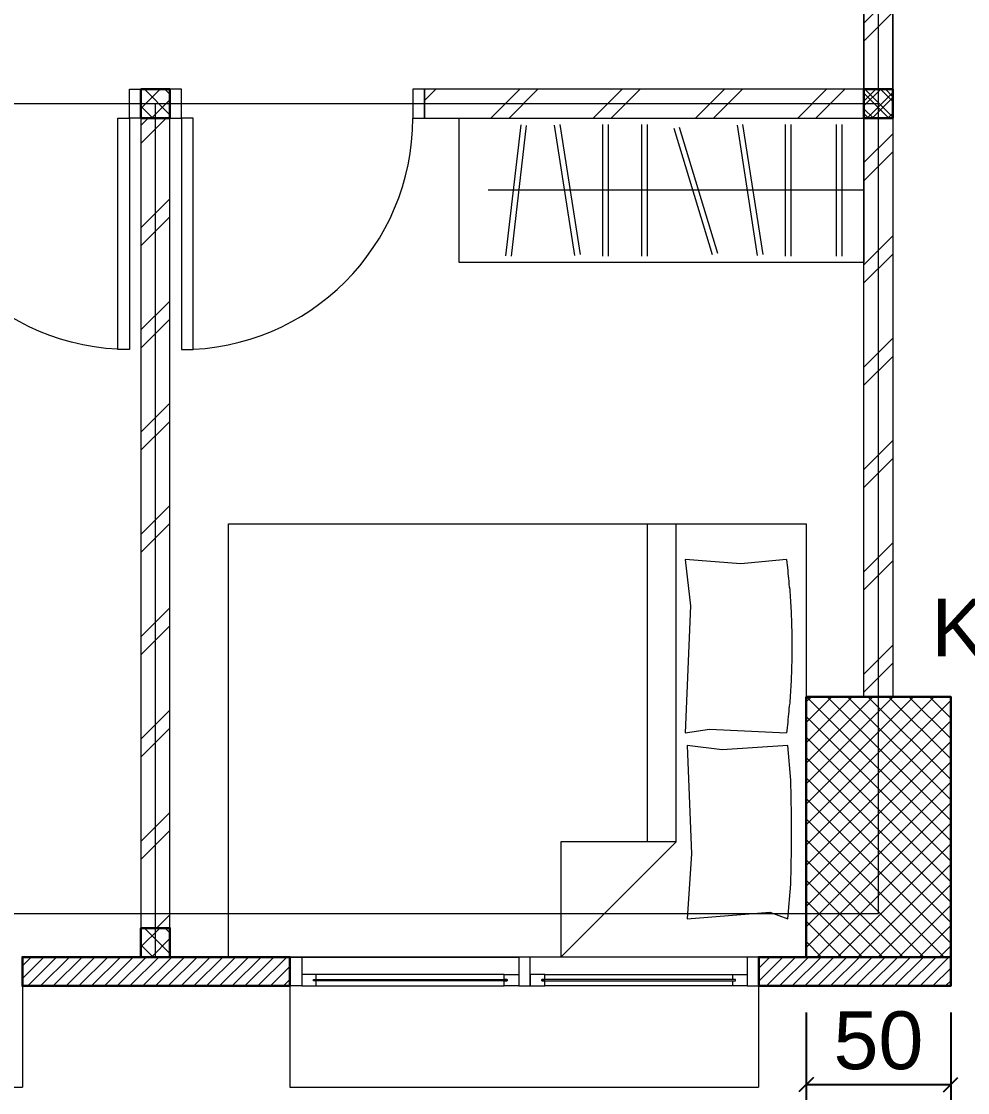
# Model space of a CAD drawing. Header units: millimetres. Extents: x -10 to 1564, y -8 to 383.
# Drawn here: x 3.04 to 9.58, y -0.82 to 6.58 of the extents above; entities that cross this region are included whole.
import ezdxf

# ---------------------------------------------------------------- set-up
doc = ezdxf.new("R2010")
doc.units = ezdxf.units.MM
doc.header["$MEASUREMENT"] = 0
doc.layers.get('0').update_dxf_attribs({"lineweight": 5})
for name, color, linetype, lineweight in [('ars', 11, 'Continuous', 0), ('ars @ 1', 11, 'Continuous', 0), ('FUR', 141, 'Continuous', 15), ('KOL', 1, 'Continuous', 30), ('KOLOM', 4, 'Continuous', 9), ('KUSEN', 6, 'Continuous', 15), ('LAN', 7, 'Continuous', 9), ('not', 7, 'Continuous', 20), ('tem', 5, 'Continuous', 20), ('U', 6, 'Continuous', 20)]:
    doc.layers.add(name, color=color, linetype=linetype, lineweight=lineweight)
doc.layers.add('AS', color=1, linetype='Continuous', lineweight=5, plot=False)
doc.styles.get("Standard").update_dxf_attribs({"font": 'arial.ttf'})
doc.dimstyles.new('SK-50', dxfattribs={"dimscale": 0, "dimtxt": 0.4, "dimasz": 0.1, "dimexe": 0.2, "dimexo": 0, "dimgap": 0.1, "dimtad": 1, "dimdec": 0, "dimlfac": 50, "dimzin": 0, "dimdsep": 46, "dimtxsty": 'Standard', "dimblk": 'OBLIQUE', "dimcen": 0.09, "dimclrd": 256, "dimclre": 256, "dimclrt": 256, "dimadec": 0, "dimazin": 0, "dimtfac": 1, "dimtdec": 0, "dimtofl": 0, "dimtmove": 0, "dimatfit": 3, "dimldrblk": 'OBLIQUE', "dimfxl": 0, "dimtolj": 1, "dimtzin": 0, "dimarcsym": 0})

# ---------------------------------------------------------------- blocks, each defined once
blk = doc.blocks.new('k3')
at = {"layer": 'ars'}
h = blk.add_hatch(dxfattribs=at)
h.set_pattern_fill('_USER', color=256, scale=0.05, angle=45, double=1, pattern_type=0)
h.set_pattern_definition([(45, (0, -5.05), (-0.03535534, 0.03535534), []), (135, (0, -5.05), (-0.03535534, -0.03535534), [])])
h.paths.add_polyline_path([(-0.25, -0.45), (0.25, -0.45), (0.25, 0.45), (-0.25, 0.45)])
at = {"layer": 'KOL'}
blk.add_lwpolyline([(-0.25, -0.45), (0.25, -0.45), (0.25, 0.45), (-0.25, 0.45)], close=True, dxfattribs=at)
blk = doc.blocks.new('_Oblique')
at = {"color": 0, "linetype": 'ByBlock', "lineweight": -2}
blk.add_line((-0.5, -0.5), (0.5, 0.5), dxfattribs=at)
blk = doc.blocks.new('*D229')
at = {"layer": 'Defpoints', "color": 0}
for p in [(8.4652, -0.2685), (9.4652, -0.2685), (8.4652, -0.7685)]:
    blk.add_point(p, dxfattribs=at)
at = {"layer": 'U', "lineweight": -2}
for p, q in [((8.4652, -0.2685), (8.4652, -0.9685)), ((9.4652, -0.2685), (9.4652, -0.9685)), ((9.4652, -0.7685), (8.4652, -0.7685))]:
    blk.add_line(p, q, dxfattribs=at)
at = {"layer": 'U', "lineweight": -2, "xscale": 0.1, "yscale": 0.1, "zscale": 0.1, "rotation": 180}
blk.add_blockref('_Oblique', (8.4652, -0.7685), dxfattribs=at)
at = {"layer": 'U', "lineweight": -2, "xscale": 0.1, "yscale": 0.1, "zscale": 0.1}
blk.add_blockref('_Oblique', (9.4652, -0.7685), dxfattribs=at)
at = {"layer": 'U', "insert": (8.9652, -0.4643), "char_height": 0.4, "attachment_point": 5}
blk.add_mtext('\\A1;50', dxfattribs=at)
blk = doc.blocks.new('T. J1')
at = {"layer": 'KUSEN'}
for p, q in [((-0.77, 0), (-0.02, 0)), ((0.77, 0), (0.02, 0))]:
    blk.add_line(p, q, dxfattribs=at)
for points in [[(-0.81, 0), (-0.77, 0), (-0.77, 0.1), (-0.81, 0.1)], [(-0.02, 0), (0.02, 0), (0.02, 0.1), (-0.02, 0.1)], [(-0.02, 0), (0.02, 0), (0.02, 0.1), (-0.02, 0.1)], [(0.81, 0), (0.77, 0), (0.77, 0.1), (0.81, 0.1)]]:
    blk.add_lwpolyline(points, close=True, dxfattribs=at)
for points in [[(-0.72, 0.0775), (-0.72, 0.06), (-0.77, 0.06), (-0.77, 0.1), (-0.72, 0.1), (-0.72, 0.0825), (-0.73, 0.0825), (-0.73, 0.0775), (-0.72, 0.0775)], [(-0.72, 0.1), (-0.07, 0.1)], [(-0.07, 0.0775), (-0.07, 0.06), (-0.02, 0.06), (-0.02, 0.1), (-0.07, 0.1), (-0.07, 0.0825), (-0.06, 0.0825), (-0.06, 0.0775), (-0.07, 0.0775)], [(0.07, 0.0775), (0.07, 0.06), (0.02, 0.06), (0.02, 0.1), (0.07, 0.1), (0.07, 0.0825), (0.06, 0.0825), (0.06, 0.0775), (0.07, 0.0775)], [(0.72, 0.1), (0.07, 0.1)], [(0.72, 0.0775), (0.72, 0.06), (0.77, 0.06), (0.77, 0.1), (0.72, 0.1), (0.72, 0.0825), (0.73, 0.0825), (0.73, 0.0775), (0.72, 0.0775)], [(-0.07, 0.06), (-0.72, 0.06)], [(0.07, 0.06), (0.72, 0.06)]]:
    blk.add_lwpolyline(points, dxfattribs=at)
at = {"layer": 'KUSEN', "color": 141}
for points in [[(-0.73, 0.0775), (-0.06, 0.0775), (-0.06, 0.0825), (-0.73, 0.0825)], [(0.73, 0.0775), (0.06, 0.0775), (0.06, 0.0825), (0.73, 0.0825)]]:
    blk.add_lwpolyline(points, close=True, dxfattribs=at)
blk = doc.blocks.new('P.80')
at = {"layer": 'KUSEN'}
for points in [[(-69.8094, -74.8368), (-69.7694, -74.8368), (-69.7694, -74.0368), (-69.8094, -74.0368)], [(-70.6094, -74.9368), (-70.5694, -74.9368), (-70.5694, -74.8368), (-70.6094, -74.8368)], [(-69.7694, -74.9368), (-69.7294, -74.9368), (-69.7294, -74.8368), (-69.7694, -74.8368)]]:
    blk.add_lwpolyline(points, close=True, dxfattribs=at)
blk.add_arc((-69.7694, -74.8368), 0.8, 90, 180, dxfattribs=at)
blk = doc.blocks.new('K 10.10')
at = {"layer": 'ars'}
h = blk.add_hatch(dxfattribs=at)
h.set_pattern_fill('_USER', color=256, scale=0.05, angle=45, double=1, pattern_type=0)
h.set_pattern_definition([(45, (1560.78834, 1375.80689), (-0.03535534, 0.03535534), []), (135, (1560.78834, 1375.80689), (-0.03535534, -0.03535534), [])])
h.paths.add_polyline_path([(1560.5383, 1380.4069), (1560.6383, 1380.4069), (1560.6383, 1380.5069), (1560.5383, 1380.5069)])
at = {"layer": 'KOL'}
blk.add_lwpolyline([(1560.5383, 1380.4069), (1560.6383, 1380.4069), (1560.6383, 1380.5069), (1560.5383, 1380.5069)], close=True, dxfattribs=at)
blk = doc.blocks.new('BED1')
at = {"layer": 'FUR', "linetype": 'Continuous'}
for points in [[(1.9976, 0), (1.9976, 1.4976), (0, 1.4976), (0, 0), (1.9976, 0)], [(1.5484, 1.0993), (1.1489, 1.0993), (1.1489, 1.4976), (1.5484, 1.0993)], [(1.9346, 1.3656), (1.9443, 1.2458), (1.9467, 1.1259), (1.9467, 1.0061), (1.9443, 0.8862), (1.9346, 0.7663), (1.707, 0.7809), (1.586, 0.7663), (1.6017, 1.1404), (1.586, 1.3656), (1.8717, 1.3426), (1.9346, 1.3656)], [(1.4492, 1.0993), (1.4492, 0)], [(1.5484, 1.0993), (1.5484, 0)], [(1.9298, 0.1235), (1.7724, 0.138), (1.5799, 0.1235), (1.5981, 0.2833), (1.5799, 0.7228), (1.6634, 0.7094), (1.9298, 0.7228)], [(1.9298, 0.1235), (1.931, 0.1332), (1.9322, 0.1429), (1.9334, 0.1513), (1.9346, 0.161), (1.9346, 0.1707), (1.9358, 0.1804), (1.937, 0.1889), (1.9383, 0.1985), (1.9383, 0.2082), (1.9395, 0.2179), (1.9407, 0.2264), (1.9407, 0.2361), (1.9419, 0.2458), (1.9419, 0.2542), (1.9431, 0.2639), (1.9431, 0.2736), (1.9443, 0.2833), (1.9443, 0.2918), (1.9455, 0.3015), (1.9455, 0.3111), (1.9455, 0.3208), (1.9467, 0.3293), (1.9467, 0.339), (1.9467, 0.3487), (1.9467, 0.3584), (1.9479, 0.3668), (1.9479, 0.3765), (1.9479, 0.3862), (1.9479, 0.3959), (1.9479, 0.4044), (1.9479, 0.414), (1.9479, 0.4237), (1.9479, 0.4334), (1.9479, 0.4419), (1.9479, 0.4516), (1.9479, 0.4613), (1.9479, 0.4709), (1.9479, 0.4794), (1.9467, 0.4891), (1.9467, 0.4988), (1.9467, 0.5085), (1.9467, 0.5169), (1.9455, 0.5266), (1.9455, 0.5363), (1.9455, 0.546), (1.9443, 0.5545), (1.9443, 0.5642), (1.9431, 0.5738), (1.9431, 0.5835), (1.9419, 0.592), (1.9419, 0.6017), (1.9407, 0.6114), (1.9407, 0.6199), (1.9395, 0.6295), (1.9383, 0.6392), (1.9383, 0.6489), (1.937, 0.6574), (1.9358, 0.6671), (1.9346, 0.6768), (1.9346, 0.6864), (1.9334, 0.6949), (1.9322, 0.7046), (1.931, 0.7143), (1.9298, 0.7228)]]:
    blk.add_lwpolyline(points, dxfattribs=at)
blk = doc.blocks.new('LEMARI1')
at = {"layer": 'FUR'}
for points in [[(0.6998, 0.4988), (-0.6998, 0.4988)], [(-0.6998, 0), (0.6998, 0), (0.6998, 0.4988), (-0.6998, 0.4988), (-0.6998, 0)], [(-0.5387, 0.4758), (-0.4855, 0.023)], [(-0.4685, 0.0254), (-0.5206, 0.477)], [(-0.3002, 0.4746), (-0.3705, 0.0242)], [(-0.3523, 0.0218), (-0.2821, 0.4709)], [(-0.2034, 0.477), (-0.2034, 0.0218)], [(-0.1852, 0.0218), (-0.1852, 0.477)], [(-0.0678, 0.477), (-0.0678, 0.0218)], [(-0.0496, 0.0218), (-0.0496, 0.477)], [(0.1755, 0.4722), (0.0436, 0.0363)], [(0.0605, 0.0315), (0.1937, 0.4673)], [(0.3317, 0.4746), (0.2627, 0.0242)], [(0.2797, 0.0218), (0.3499, 0.4709)], [(0.4286, 0.477), (0.4286, 0.0218)], [(0.4467, 0.0218), (0.4467, 0.477)], [(0.6053, 0.477), (0.6053, 0.0218)], [(0.6235, 0.0218), (0.6235, 0.477)], [(0.6998, 0.2494), (-0.5993, 0.2494)]]:
    blk.add_lwpolyline(points, dxfattribs=at)

msp = doc.modelspace()

# ---------------------------------------------------------------- hatches: boundary and pattern name
at = {"layer": 'ars'}
h = msp.add_hatch(dxfattribs=at)
h.set_pattern_fill('TEMBOK', color=256, scale=0.5)
h.set_pattern_definition([(45, (8.9652, 1.014), (-0.353553, 0.353553), []), (45, (9.0902, 1.014), (-0.353553, 0.353553), [])])
h.paths.add_polyline_path([(9.0652, 8.314), (8.8652, 8.314), (8.8652, 6.114), (9.0652, 6.114)])
h = msp.add_hatch(dxfattribs=at)
h.set_pattern_fill('TEMBOK', color=256, scale=0.5)
h.set_pattern_definition([(45, (1.5652, -1.386), (-0.353553, 0.353553), []), (45, (1.6902, -1.386), (-0.353553, 0.353553), [])])
h.paths.add_polyline_path([(3.8652, 5.914), (4.0652, 5.914), (4.0652, 0.314), (3.8652, 0.314)])
h = msp.add_hatch(dxfattribs=at)
h.set_pattern_fill('TEMBOK', color=256, scale=0.5)
h.set_pattern_definition([(45, (8.9652, -3.486), (-0.353553, 0.353553), []), (45, (9.0902, -3.486), (-0.353553, 0.353553), [])])
h.paths.add_polyline_path([(9.0652, 5.914), (8.8652, 5.914), (8.8652, 1.614), (9.0652, 1.614)])
h = msp.add_hatch(dxfattribs=at)
h.set_pattern_fill('ANSI31', color=256, scale=0.5, angle=180, style=0)
h.set_pattern_definition([(225, (-974.792275, 765.32319), (0.0441941738, -0.0441941738), [])])
h.paths.add_polyline_path([(4.8952, 0.114), (3.0452, 0.114), (3.0452, -0.086), (4.8952, -0.086)])
h = msp.add_hatch(dxfattribs=at)
h.set_pattern_fill('ANSI31', color=256, scale=0.5, angle=180, style=0)
h.set_pattern_definition([(225, (-961.992276, 765.32319), (0.0441941738, -0.0441941738), [])])
h.paths.add_polyline_path([(8.1375, 0.114), (9.4652, 0.114), (9.4652, -0.086), (8.1375, -0.086)])
at = {"layer": 'ars @ 1'}
h = msp.add_hatch(dxfattribs=at)
h.set_pattern_fill('TEMBOK', color=256, scale=0.5)
h.set_pattern_definition([(45, (3155.9271, -809.19236), (-0.35355339, 0.35355339), []), (45, (3156.0521, -809.19236), (-0.35355339, 0.35355339), [])])
h.paths.add_polyline_path([(8.8652, 6.114), (8.8652, 5.914), (5.8252, 5.914), (5.8252, 6.114)])

# ---------------------------------------------------------------- linework, layer by layer
at = {"layer": 'AS'}
for p, q in [((8.9652, 0.414), (8.9652, 26.614)), ((8.9652, 6.014), (-3.4348, 6.014)), ((3.9652, 0.114), (3.9652, 6.014)), ((-3.4348, 0.414), (8.9652, 0.414))]:
    msp.add_line(p, q, dxfattribs=at)
at = {"layer": 'KOL'}
for points in [[(3.0452, 0.114), (4.8952, 0.114), (4.8952, -0.086), (3.0452, -0.086)], [(4.8952, 0.114), (3.0452, 0.114), (3.0452, -0.086), (4.8952, -0.086)], [(9.4652, 0.114), (8.1375, 0.114), (8.1375, -0.086), (9.4652, -0.086)]]:
    msp.add_lwpolyline(points, close=True, dxfattribs=at)
at = {"layer": 'LAN'}
for p, q in [((3.0452, -0.086), (3.0452, -0.786)), ((4.8952, -0.086), (4.8952, -0.786)), ((8.1352, -0.086), (8.1352, -0.786)), ((1.3852, -0.786), (3.0452, -0.786)), ((4.8952, -0.786), (8.1352, -0.786))]:
    msp.add_line(p, q, dxfattribs=at)
at = {"layer": 'tem'}
for points in [[(9.0652, 6.114), (8.8652, 6.114), (8.8652, 9.314), (9.0652, 9.314)], [(8.8652, 6.114), (9.0652, 6.114), (9.0652, 9.314), (8.8652, 9.314)], [(5.8252, 5.914), (8.8652, 5.914), (8.8652, 6.114), (5.8252, 6.114)], [(4.0652, 5.914), (3.8652, 5.914), (3.8652, 0.314), (4.0652, 0.314)], [(8.8652, 5.914), (9.0652, 5.914), (9.0652, 1.914), (8.8652, 1.914)]]:
    msp.add_lwpolyline(points, close=True, dxfattribs=at)

# ---------------------------------------------------------------- block references
at = {"layer": 'ars', "xscale": -2, "yscale": 2, "zscale": 2, "rotation": 180}
for name, p in [('LEMARI1', (7.4657, 5.914)), ('BED1', (4.47, 3.1092))]:
    msp.add_blockref(name, p, dxfattribs=at)
at = {"layer": 'KOL', "xscale": -2, "yscale": 2, "zscale": 2, "rotation": 180}
msp.add_blockref('k3', (8.9652, 1.014), dxfattribs=at)
at = {"layer": 'KOLOM', "extrusion": (0, 0, -1), "yscale": 2, "zscale": -2}
for p, xscale in [((3117.2115, -2754.8998), -2), ((3112.2115, -2754.8998), -2), ((-3130.1419, -2754.8998), 2), ((3117.2115, -2760.6998), -2)]:
    msp.add_blockref('K 10.10', p, dxfattribs=dict(at, xscale=xscale))
at = {"layer": 'KUSEN', "yscale": 2, "zscale": 2, "rotation": 180}
for name, p, xscale in [('P.80', (143.3239, -143.7596), -2), ('P.80', (-135.3935, -143.7596), 2), ('T. J1', (6.5175, 0.114), 2)]:
    msp.add_blockref(name, p, dxfattribs=dict(at, xscale=xscale))

# ---------------------------------------------------------------- texts
at = {"layer": 'not', "insert": (9.2669, 2.1865), "char_height": 0.4, "attachment_point": 7}
msp.add_mtext_dynamic_manual_height_columns('\\pi0.065093;K3', width=0.747376, gutter_width=1, heights=[0], dxfattribs=at)

# ---------------------------------------------------------------- dimensions: what is measured, and where the dimension line sits
at = {"layer": 'U'}
dim = msp.add_linear_dim(base=(8.4652, -0.7685), p1=(9.4652, -0.2685), p2=(8.4652, -0.2685), angle=180, dimstyle='SK-50', override={"dimscale": 1}, dxfattribs=at)
dim.commit()
dim.dimension.update_dxf_attribs({"geometry": '*D229', "text_midpoint": (8.9652, -0.7685), "dimtype": 160})

doc.saveas('drawing.dxf')
